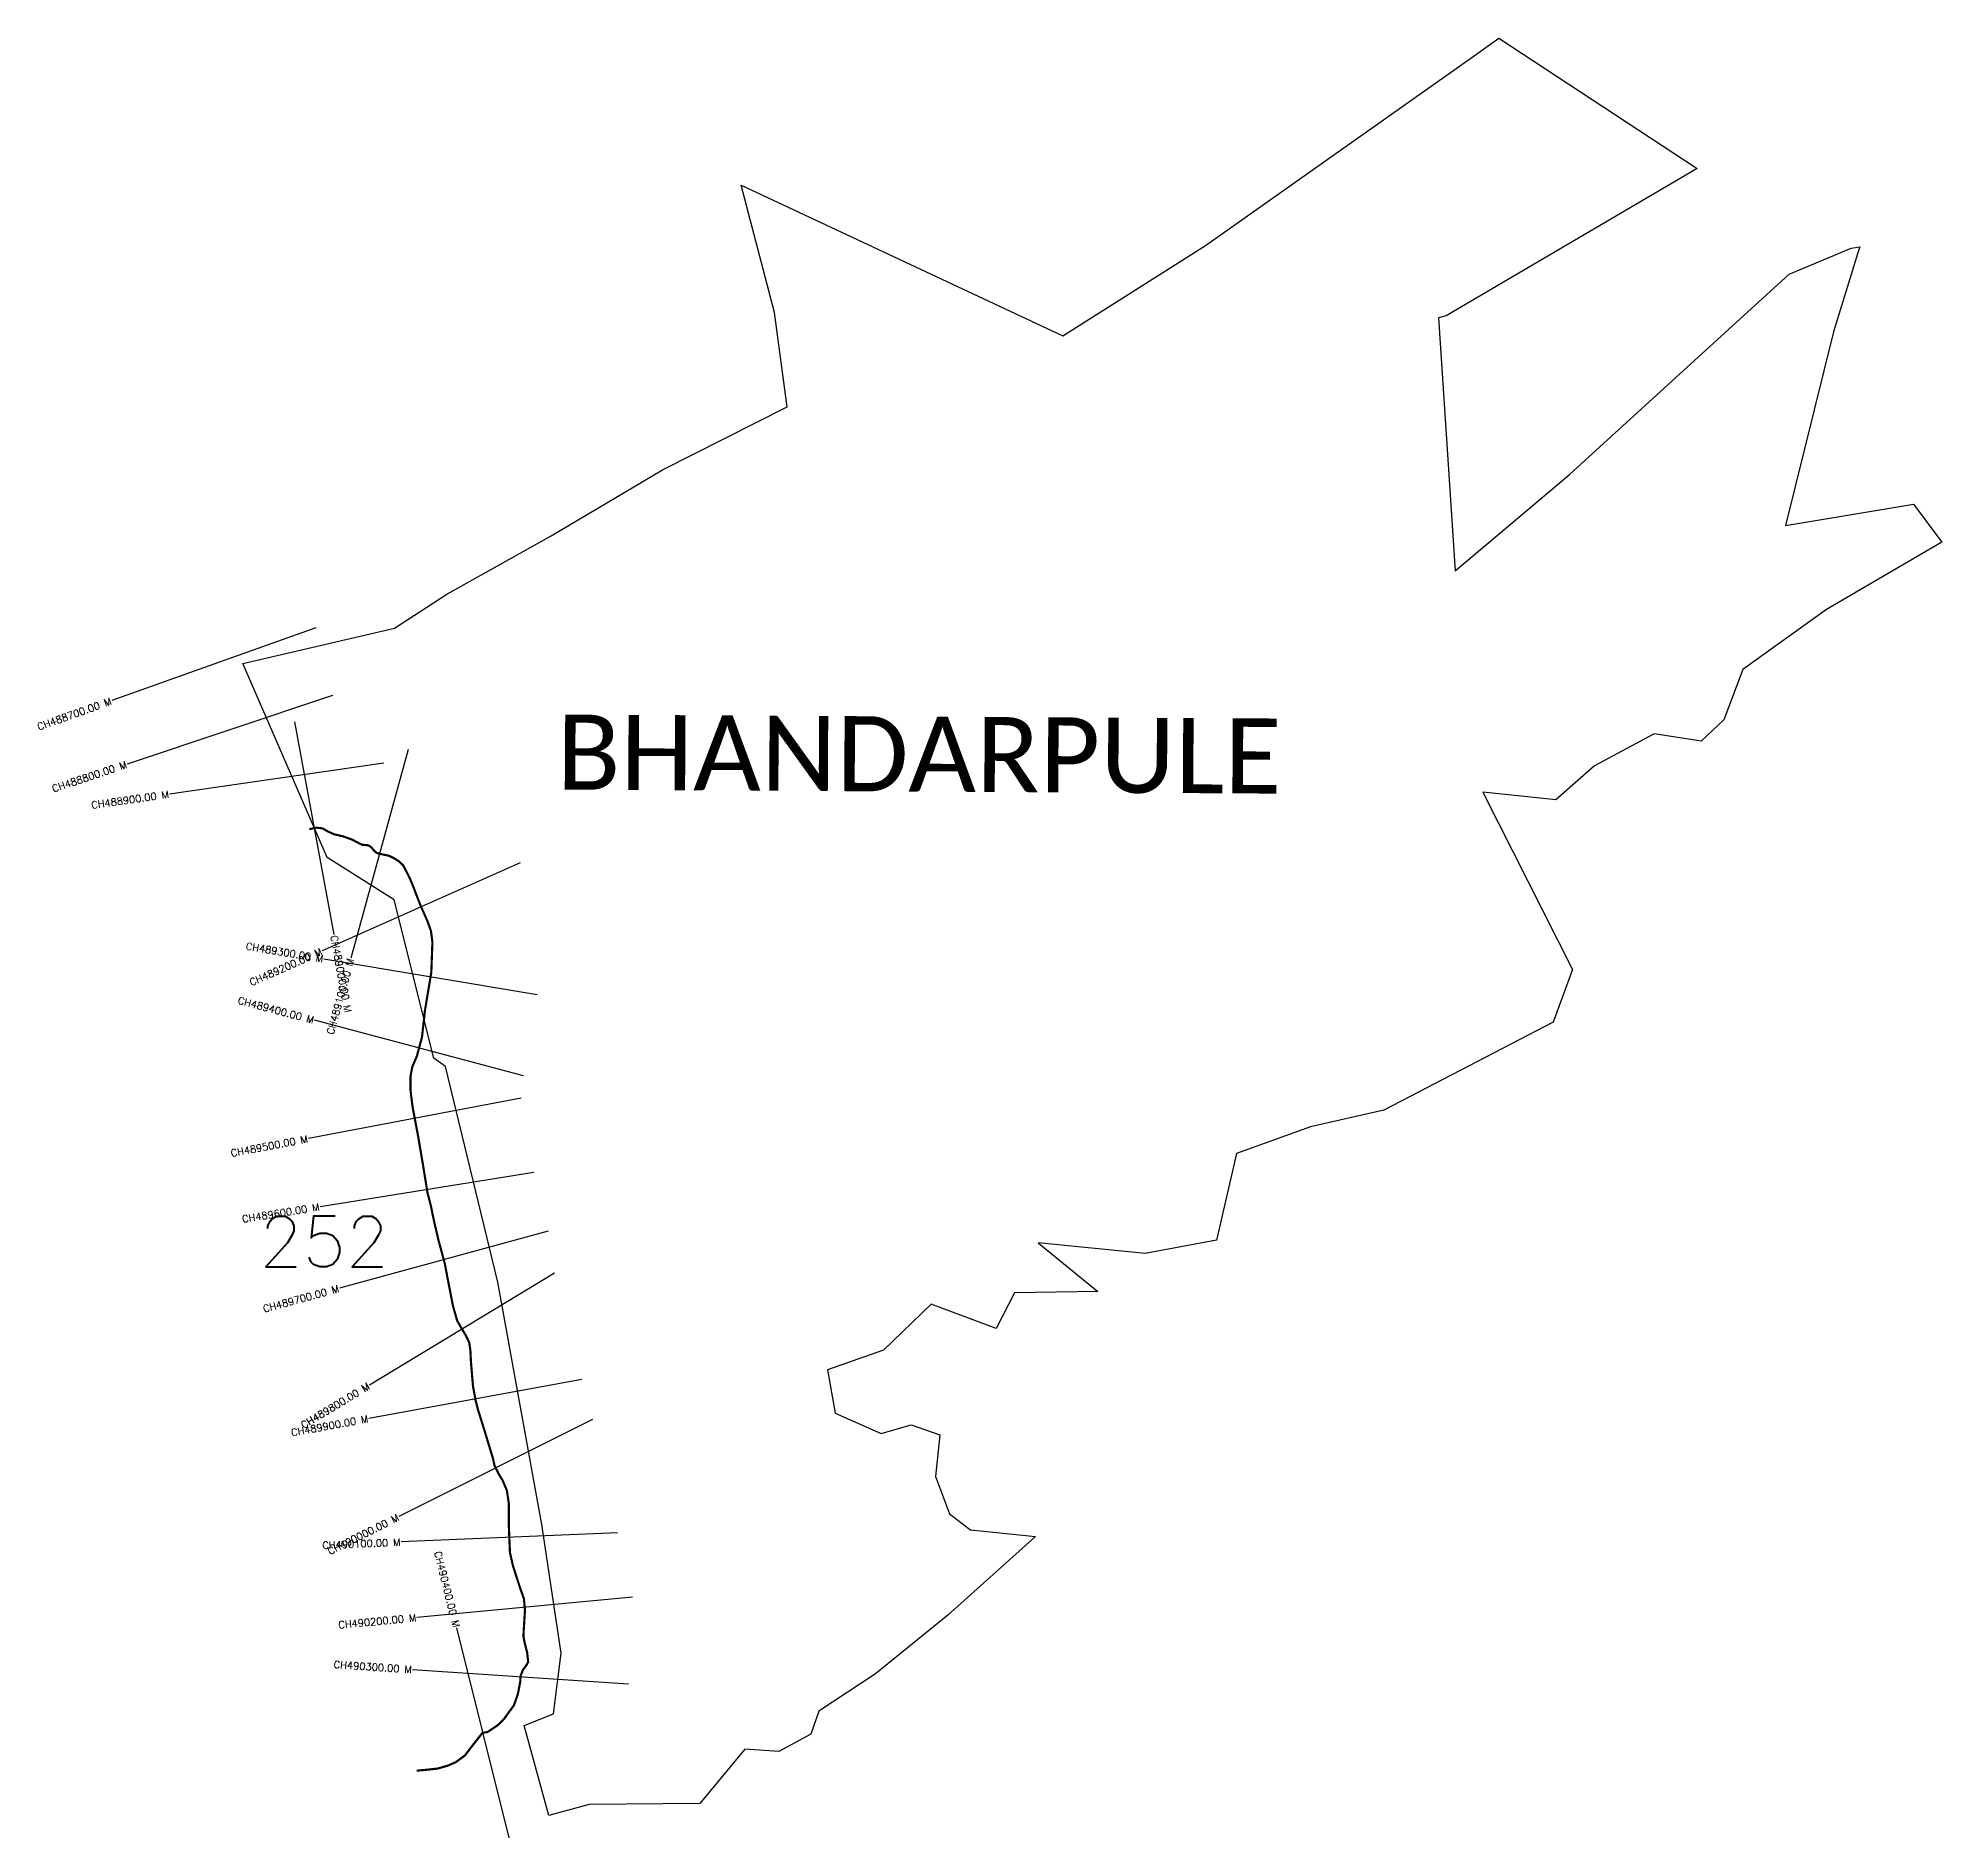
# Model space of a CAD drawing. Header units: metres. Extents: x 315541 to 318180, y 1893364 to 1895858.
import ezdxf
from ezdxf.enums import TextEntityAlignment as Align

# ---------------------------------------------------------------- set-up
doc = ezdxf.new("R2010")
doc.units = ezdxf.units.M
for name, color, linetype in [('CS', 134, 'Continuous'), ('CSMark', 6, 'Continuous'), ('NATURALLY PROTECTED', 3, 'Continuous'), ('village', 3, 'Continuous'), ('VILLAGE NAME', 250, 'Continuous')]:
    doc.layers.add(name, color=color, linetype=linetype)
doc.styles.get("Standard").update_dxf_attribs({"font": 'simplex.shx'})

msp = doc.modelspace()

# ---------------------------------------------------------------- linework, layer by layer
at = {"color": 6, "flags": 128}
msp.add_lwpolyline([(317565.7, 1895858.5), (317840.4, 1895677.9)], dxfattribs=at)
at = {"layer": 'CS'}
for p, q in [((315925.6, 1895041), (315643, 1894940.1)), ((315948.7, 1894947.1), (315664.1, 1894852.2)), ((315896.2, 1894910.9), (315950.6, 1894615.8)), ((316053.9, 1894872.5), (315974.4, 1894583.3)), ((316019.9, 1894853.4), (315722.9, 1894810.6)), ((316208.8, 1894715.1), (315934.6, 1894593.3)), ((316232.7, 1894532.2), (315936.8, 1894581.9)), ((316213.8, 1894420), (315923.8, 1894497)), ((316210.2, 1894388.9), (315915.4, 1894333)), ((316227.9, 1894286.1), (315931.7, 1894238.6)), ((316247.7, 1894204.8), (315958.4, 1894125.6)), ((316256.7, 1894146.6), (315999.9, 1893991.4)), ((316294.3, 1893999.3), (315999.3, 1893945)), ((316309.3, 1893943.5), (316041, 1893809.2)), ((316343.8, 1893786.6), (316044.1, 1893773.9)), ((316364.6, 1893697.4), (316065.9, 1893669.1)), ((316193.5, 1893363.7), (316121, 1893654.8)), ((316359.2, 1893576.9), (316059.8, 1893596.9))]:
    msp.add_line(p, q, dxfattribs=at)
at = {"layer": 'NATURALLY PROTECTED', "const_width": 3, "flags": 128}
msp.add_lwpolyline([(315916.5, 1894761.9), (315916.6, 1894761.9), (315921.7, 1894763), (315927, 1894764), (315935, 1894763), (315942.9, 1894758.5), (315951.1, 1894754.8), (315963, 1894752.1), (315975.7, 1894747.6), (315986.6, 1894741.9), (315990.2, 1894740.3), (315994.3, 1894739.9), (315996.9, 1894739.7), (315999.7, 1894738.8), (316002.8, 1894736.7), (316007, 1894731.6), (316010.4, 1894728.9), (316016.4, 1894727.3), (316025.9, 1894725.3), (316028.6, 1894724.4), (316034.6, 1894721.3), (316041, 1894717.3), (316046.5, 1894712.1), (316050, 1894705.7), (316055.5, 1894694.9), (316061, 1894681.8), (316064.7, 1894671.8), (316071.3, 1894655.1), (316080.2, 1894635.1), (316085.3, 1894620.8), (316087.3, 1894605.4), (316085.8, 1894563.4), (316077, 1894510.8), (316072.9, 1894473.8), (316065.7, 1894447), (316059.4, 1894432.5), (316056.9, 1894418.8), (316056.9, 1894400.2), (316059.9, 1894376.5), (316067.4, 1894336.9), (316074.2, 1894296.9), (316080.6, 1894257.6), (316085.1, 1894240.2), (316090, 1894216.5), (316096.4, 1894189.6), (316104.3, 1894160.7), (316108.2, 1894140.2), (316115.8, 1894101.2), (316121.6, 1894080.8), (316127.8, 1894069.9), (316133.8, 1894059.9), (316138.3, 1894050.5), (316139.9, 1894040.3), (316140.8, 1894022.8), (316143.6, 1893989.6), (316147.2, 1893970.2), (316150.6, 1893956.9), (316158.7, 1893931), (316164.3, 1893912.6), (316169.2, 1893896.4), (316171.1, 1893890.2), (316173.5, 1893879.6), (316179.5, 1893867.6), (316184.8, 1893858.9), (316190.6, 1893845.1), (316193.3, 1893826.7), (316193.3, 1893794.8), (316194.8, 1893759.3), (316199.1, 1893740.2), (316209, 1893709.8), (316214.1, 1893695.4), (316215.6, 1893679.4), (316214.1, 1893654.6), (316213.5, 1893642.6), (316215.9, 1893631.1), (316218.6, 1893620.9), (316220.1, 1893607.6), (316217.7, 1893603.1), (316213.2, 1893597.4), (316209.6, 1893588.7), (316209, 1893579.6), (316205.7, 1893562.8), (316200.3, 1893547.4), (316193.2, 1893537.8), (316186.2, 1893528), (316177.4, 1893519.6), (316163.5, 1893510.3), (316160.3, 1893510), (316156.4, 1893509), (316153.6, 1893505.4), (316141.3, 1893489.7), (316132.5, 1893478.1), (316120.1, 1893468.9), (316109, 1893464), (316094.5, 1893459.8), (316077.9, 1893458), (316065.4, 1893456.9)], dxfattribs=at)
at = {"layer": 'village', "color": 6}
for points in [[(318179.8, 1895159.9, 0), (318019.7, 1895066.2, 0), (317903.6, 1894983.4, 0), (317877.4, 1894913.6, 0), (317845.9, 1894884, 0), (317780.9, 1894894.2, 0), (317698, 1894849.9, 0), (317644.7, 1894802.7, 0), (317543.6, 1894813.1, 0), (317667.9, 1894567.2, 0), (317641, 1894494.2, 0), (317406.1, 1894372.5, 0), (317304.5, 1894349.5, 0), (317201.8, 1894312.4, 0), (317174.3, 1894192.3, 0), (317075.5, 1894173.9, 0), (316926.8, 1894188.7, 0), (317009.6, 1894120.9, 0), (316894.1, 1894119.1, 0), (316868.9, 1894069.8, 0), (316778.9, 1894103.7, 0), (316712.5, 1894039.8, 0), (316634.8, 1894012.5, 0), (316645.8, 1893952.5, 0), (316709.5, 1893924.3, 0), (316751, 1893936.4, 0), (316790.7, 1893922.5, 0), (316784.7, 1893864.6, 0), (316804.3, 1893812.9, 0), (316833.2, 1893790.5, 0), (316923.5, 1893781.5, 0), (316802, 1893672.6, 0), (316701.6, 1893591.1, 0), (316623, 1893539.6, 0), (316611.9, 1893507.6, 0), (316567.3, 1893483.6, 0), (316520.2, 1893486.7, 0), (316458, 1893411.3, 0), (316304.7, 1893410.2, 0), (316248.6, 1893394.6, 0), (316214.6, 1893519.4, 0), (316255.3, 1893535.6, 0), (316265.7, 1893620, 0), (316238.8, 1893798.3, 0), (316177.8, 1894133.9, 0), (316105.4, 1894433, 0), (316089.5, 1894444.3, 0), (316034.5, 1894664.2, 0), (315941.4, 1894722.5, 0), (315824.5, 1894991.4, 0), (316034.7, 1895040.7, 0), (316107.2, 1895087.5, 0), (316252, 1895168.4, 0), (316406.3, 1895260.1, 0), (316579.1, 1895347.1, 0), (316561.5, 1895478, 0), (316515.5, 1895654.6, 0), (316961, 1895445.7, 0), (317158.9, 1895571.1, 0), (317529.9, 1895833.1, 0), (317565.7, 1895858.5, 0)], [(317840.4, 1895677.9, 0), (317492.4, 1895473.5, 0), (317481.7, 1895470.6, 0), (317505.2, 1895120, 0), (317663.6, 1895253.5, 0), (317968, 1895531.3, 0), (318054.1, 1895567.3, 0), (318065.9, 1895569.1, 0), (318063.4, 1895560.9, 0), (318029.4, 1895451.4, 0), (317963.1, 1895183, 0), (318140.3, 1895212.5, 0), (318179.8, 1895159.9, 0)]]:
    msp.add_polyline3d(points, dxfattribs=at)

# ---------------------------------------------------------------- texts
at = {"insert": (315847.3, 1894225.3), "char_height": 70, "attachment_point": 1}
msp.add_mtext_dynamic_manual_height_columns('252', width=95.172, gutter_width=1, heights=[0], dxfattribs=at)
at = {"layer": 'CSMark'}
for s, rotation, p in [('CH488700.00 M', 19.6514, (315642.1, 1894939.8)), ('CH488800.00 M', 18.4482, (315663.2, 1894851.9)), ('CH488900.00 M', 8.188, (315721.9, 1894810.5)), ('CH489300.00 M', 350.4657, (315935.9, 1894582.1)), ('CH489200.00 M', 23.951, (315933.7, 1894592.9)), ('CH489100.00 M', 74.6355, (315974.1, 1894582.3)), ('CH489400.00 M', 345.1278, (315922.9, 1894497.2)), ('CH489500.00 M', 10.7316, (315914.4, 1894332.8)), ('CH489600.00 M', 9.1053, (315930.7, 1894238.5)), ('CH489700.00 M', 15.305, (315957.4, 1894125.3)), ('CH489800.00 M', 31.1522, (315999.1, 1893990.9)), ('CH489900.00 M', 10.4168, (315998.3, 1893944.9)), ('CH490000.00 M', 26.6063, (316040.1, 1893808.7)), ('CH490100.00 M', 2.4309, (316043.1, 1893773.8)), ('CH490400.00 M', 284, (316120.7, 1893655.7)), ('CH490200.00 M', 5.3997, (316064.9, 1893669)), ('CH490300.00 M', 356.1802, (316058.8, 1893597))]:
    msp.add_text(s, height=10, rotation=rotation, dxfattribs=at).set_placement(p, align=Align.MIDDLE_RIGHT)
msp.add_text('CH489000.00 M', height=10, rotation=280.4513, dxfattribs=at).set_placement((315950.8, 1894614.8), align=Align.MIDDLE_LEFT)
at = {"layer": 'VILLAGE NAME', "insert": (316260, 1894920.9), "char_height": 104.042, "attachment_point": 1, "rotation": 359.6762}
msp.add_mtext_dynamic_manual_height_columns('{\\fCalibri|b0|i0|c0|p34;BHANDARPULE}', width=1198.8, gutter_width=520.2, heights=[105.8], dxfattribs=at)

doc.saveas('drawing.dxf')
